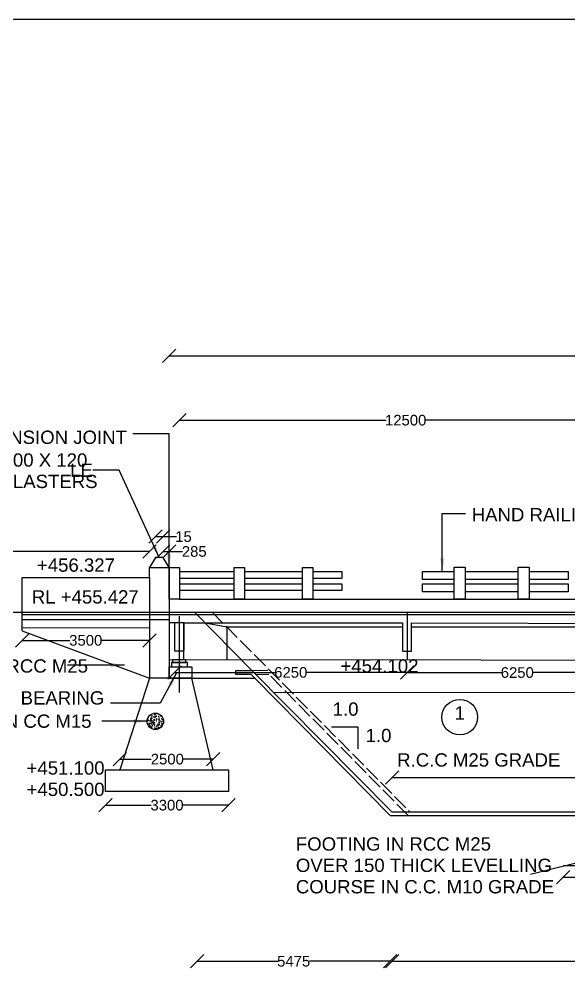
# Model space of a CAD drawing. Header units: millimetres. Extents: x -53232526 to -53209609, y 22137751 to 22152712.
# Drawn here: x -53228563 to -53226498, y 22149087 to 22152712 of the extents above; entities that cross this region are included whole.
import ezdxf

# ---------------------------------------------------------------- set-up
doc = ezdxf.new("R2010")
doc.units = ezdxf.units.MM
doc.header["$MEASUREMENT"] = 0
doc.linetypes.add('ACAD_ISO02W100', pattern=[15, 12, -3])
doc.layers.add('DRAWING', color=2, linetype='Continuous')
doc.layers.add('TEXT', color=7, linetype='Continuous')
doc.styles.get("Standard").update_dxf_attribs({"font": 'arial.ttf', "height": 40})
doc.dimstyles.get("Standard").update_dxf_attribs({"dimtxt": 50, "dimasz": 50, "dimexe": 0.18, "dimexo": 0.0625, "dimgap": 0.09, "dimtad": 0, "dimdec": 0, "dimzin": 0, "dimdsep": 46, "dimtxsty": 'Standard', "dimblk": 'OBLIQUE', "dimcen": 0.09, "dimse1": 1, "dimse2": 1, "dimadec": 0, "dimazin": 0, "dimtfac": 1, "dimtdec": 0, "dimtofl": 0, "dimtmove": 0, "dimatfit": 3, "dimfxl": 1, "dimtolj": 1, "dimtzin": 0, "dimarcsym": 0})

# ---------------------------------------------------------------- blocks, each defined once
blk = doc.blocks.new('_Oblique')
at = {"color": 0, "linetype": 'ByBlock', "lineweight": -2}
blk.add_line((-0.5, -0.5), (0.5, 0.5), dxfattribs=at)
blk = doc.blocks.new('*D55')
at = {"layer": 'Defpoints', "color": 0, "transparency": 16777216}
for p in [(-53224426, 22151447), (-53228000.5, 22150591.5), (-53224426, 22150588.2)]:
    blk.add_point(p, dxfattribs=at)
at = {"layer": 'TEXT', "color": 0, "lineweight": -2, "transparency": 16777216}
for p, q in [((-53228000.5, 22151447), (-53226288.9, 22151447)), ((-53224426, 22151447), (-53226137.6, 22151447))]:
    blk.add_line(p, q, dxfattribs=at)
at = {"layer": 'TEXT', "color": 0, "lineweight": -2, "transparency": 16777216, "xscale": 50, "yscale": 50, "zscale": 50, "rotation": 180}
blk.add_blockref('_Oblique', (-53228000.5, 22151447), dxfattribs=at)
at = {"layer": 'TEXT', "color": 0, "lineweight": -2, "transparency": 16777216, "xscale": 50, "yscale": 50, "zscale": 50}
blk.add_blockref('_Oblique', (-53224426, 22151447), dxfattribs=at)
at = {"layer": 'TEXT', "color": 0, "transparency": 16777216, "insert": (-53226213.2, 22151447), "char_height": 40, "attachment_point": 5}
blk.add_mtext('\\A1;26200', dxfattribs=at)
blk = doc.blocks.new('*D56')
at = {"layer": 'Defpoints', "color": 0, "transparency": 16777216}
for p in [(-53226261, 22151204.5), (-53227961.5, 22150651.5), (-53226261, 22150652)]:
    blk.add_point(p, dxfattribs=at)
at = {"layer": 'TEXT', "color": 0, "lineweight": -2, "transparency": 16777216}
for p, q in [((-53227961.5, 22151204.5), (-53227184.7, 22151204.5)), ((-53226261, 22151204.5), (-53227037.8, 22151204.5))]:
    blk.add_line(p, q, dxfattribs=at)
at = {"layer": 'TEXT', "color": 0, "lineweight": -2, "transparency": 16777216, "xscale": 50, "yscale": 50, "zscale": 50, "rotation": 180}
blk.add_blockref('_Oblique', (-53227961.5, 22151204.5), dxfattribs=at)
at = {"layer": 'TEXT', "color": 0, "lineweight": -2, "transparency": 16777216, "xscale": 50, "yscale": 50, "zscale": 50}
blk.add_blockref('_Oblique', (-53226261, 22151204.5), dxfattribs=at)
at = {"layer": 'TEXT', "color": 0, "transparency": 16777216, "insert": (-53227111.2, 22151204.5), "char_height": 40, "attachment_point": 5}
blk.add_mtext('\\A1;12500', dxfattribs=at)
blk = doc.blocks.new('*D65')
at = {"layer": 'Defpoints', "color": 0, "transparency": 16777216}
for p in [(-53227162, 22149862), (-53227162, 22149731.5), (-53225269.5, 22149731.5)]:
    blk.add_point(p, dxfattribs=at)
at = {"layer": 'TEXT', "color": 0, "lineweight": -2, "transparency": 16777216}
for p, q in [((-53227162, 22149862), (-53226289.2, 22149862)), ((-53225269.5, 22149862), (-53226142.3, 22149862))]:
    blk.add_line(p, q, dxfattribs=at)
at = {"layer": 'TEXT', "color": 0, "lineweight": -2, "transparency": 16777216, "xscale": 50, "yscale": 50, "zscale": 50, "rotation": 180}
blk.add_blockref('_Oblique', (-53227162, 22149862), dxfattribs=at)
at = {"layer": 'TEXT', "color": 0, "lineweight": -2, "transparency": 16777216, "xscale": 50, "yscale": 50, "zscale": 50}
blk.add_blockref('_Oblique', (-53225269.5, 22149862), dxfattribs=at)
at = {"layer": 'TEXT', "color": 0, "transparency": 16777216, "insert": (-53226215.8, 22149862), "char_height": 40, "attachment_point": 5}
blk.add_mtext('\\A1;13900', dxfattribs=at)
blk = doc.blocks.new('*D66')
at = {"layer": 'Defpoints', "color": 0, "transparency": 16777216}
for p in [(-53226519, 22149530.5), (-53225929, 22149530.5), (-53225929, 22149487.5)]:
    blk.add_point(p, dxfattribs=at)
at = {"layer": 'TEXT', "color": 0, "lineweight": -2, "transparency": 16777216}
for p, q in [((-53226519, 22149487.5), (-53226284.6, 22149487.5)), ((-53225929, 22149487.5), (-53226163.4, 22149487.5))]:
    blk.add_line(p, q, dxfattribs=at)
at = {"layer": 'TEXT', "color": 0, "lineweight": -2, "transparency": 16777216, "xscale": 50, "yscale": 50, "zscale": 50, "rotation": 180}
blk.add_blockref('_Oblique', (-53226519, 22149487.5), dxfattribs=at)
at = {"layer": 'TEXT', "color": 0, "lineweight": -2, "transparency": 16777216, "xscale": 50, "yscale": 50, "zscale": 50}
blk.add_blockref('_Oblique', (-53225929, 22149487.5), dxfattribs=at)
at = {"layer": 'TEXT', "color": 0, "transparency": 16777216, "insert": (-53226224, 22149487.5), "char_height": 40, "attachment_point": 5}
blk.add_mtext('\\A1;4000', dxfattribs=at)
blk = doc.blocks.new('*D67')
at = {"layer": 'Defpoints', "color": 0, "transparency": 16777216}
for p in [(-53227835, 22149930.5), (-53228185.3, 22149890.5), (-53227835, 22149890.5)]:
    blk.add_point(p, dxfattribs=at)
at = {"layer": 'TEXT', "color": 0, "lineweight": -2, "transparency": 16777216}
for p, q in [((-53228185.3, 22149930.5), (-53228067.1, 22149930.5)), ((-53227835, 22149930.5), (-53227946.9, 22149930.5))]:
    blk.add_line(p, q, dxfattribs=at)
at = {"layer": 'TEXT', "color": 0, "lineweight": -2, "transparency": 16777216, "xscale": 50, "yscale": 50, "zscale": 50, "rotation": 180}
blk.add_blockref('_Oblique', (-53228185.3, 22149930.5), dxfattribs=at)
at = {"layer": 'TEXT', "color": 0, "lineweight": -2, "transparency": 16777216, "xscale": 50, "yscale": 50, "zscale": 50}
blk.add_blockref('_Oblique', (-53227835, 22149930.5), dxfattribs=at)
at = {"layer": 'TEXT', "color": 0, "transparency": 16777216, "insert": (-53228007, 22149930.5), "char_height": 40, "attachment_point": 5}
blk.add_mtext('\\A1;2500', dxfattribs=at)
blk = doc.blocks.new('*D68')
at = {"layer": 'Defpoints', "color": 0, "transparency": 16777216}
for p in [(-53228239, 22149808.5), (-53227777.5, 22149808.5), (-53227777.5, 22149757.5)]:
    blk.add_point(p, dxfattribs=at)
at = {"layer": 'TEXT', "color": 0, "lineweight": -2, "transparency": 16777216}
for p, q in [((-53228239, 22149757.5), (-53228068, 22149757.5)), ((-53227777.5, 22149757.5), (-53227948.5, 22149757.5))]:
    blk.add_line(p, q, dxfattribs=at)
at = {"layer": 'TEXT', "color": 0, "lineweight": -2, "transparency": 16777216, "xscale": 50, "yscale": 50, "zscale": 50, "rotation": 180}
blk.add_blockref('_Oblique', (-53228239, 22149757.5), dxfattribs=at)
at = {"layer": 'TEXT', "color": 0, "lineweight": -2, "transparency": 16777216, "xscale": 50, "yscale": 50, "zscale": 50}
blk.add_blockref('_Oblique', (-53227777.5, 22149757.5), dxfattribs=at)
at = {"layer": 'TEXT', "color": 0, "transparency": 16777216, "insert": (-53228008.2, 22149757.5), "char_height": 40, "attachment_point": 5}
blk.add_mtext('\\A1;3300', dxfattribs=at)
blk = doc.blocks.new('*D69')
at = {"layer": 'Defpoints', "color": 0, "transparency": 16777216}
for p in [(-53227895.2, 22150474), (-53227169, 22149719), (-53227169, 22149171)]:
    blk.add_point(p, dxfattribs=at)
at = {"layer": 'TEXT', "color": 0, "lineweight": -2, "transparency": 16777216}
for p, q in [((-53227895.2, 22149171), (-53227592, 22149171)), ((-53227169, 22149171), (-53227472.1, 22149171))]:
    blk.add_line(p, q, dxfattribs=at)
at = {"layer": 'TEXT', "color": 0, "lineweight": -2, "transparency": 16777216, "xscale": 50, "yscale": 50, "zscale": 50, "rotation": 180}
blk.add_blockref('_Oblique', (-53227895.2, 22149171), dxfattribs=at)
at = {"layer": 'TEXT', "color": 0, "lineweight": -2, "transparency": 16777216, "xscale": 50, "yscale": 50, "zscale": 50}
blk.add_blockref('_Oblique', (-53227169, 22149171), dxfattribs=at)
at = {"layer": 'TEXT', "color": 0, "transparency": 16777216, "insert": (-53227532.1, 22149171), "char_height": 40, "attachment_point": 5}
blk.add_mtext('\\A1;5475', dxfattribs=at)
blk = doc.blocks.new('*D70')
at = {"layer": 'Defpoints', "color": 0, "transparency": 16777216}
for p in [(-53227162, 22149731.5), (-53225259, 22149719), (-53225259, 22149171)]:
    blk.add_point(p, dxfattribs=at)
at = {"layer": 'TEXT', "color": 0, "lineweight": -2, "transparency": 16777216}
for p, q in [((-53227162, 22149171), (-53226283.9, 22149171)), ((-53225259, 22149171), (-53226137.1, 22149171))]:
    blk.add_line(p, q, dxfattribs=at)
at = {"layer": 'TEXT', "color": 0, "lineweight": -2, "transparency": 16777216, "xscale": 50, "yscale": 50, "zscale": 50, "rotation": 180}
blk.add_blockref('_Oblique', (-53227162, 22149171), dxfattribs=at)
at = {"layer": 'TEXT', "color": 0, "lineweight": -2, "transparency": 16777216, "xscale": 50, "yscale": 50, "zscale": 50}
blk.add_blockref('_Oblique', (-53225259, 22149171), dxfattribs=at)
at = {"layer": 'TEXT', "color": 0, "transparency": 16777216, "insert": (-53226210.5, 22149171), "char_height": 40, "attachment_point": 5}
blk.add_mtext('\\A1;13900', dxfattribs=at)
blk = doc.blocks.new('*D73')
at = {"layer": 'Defpoints', "color": 0, "transparency": 16777216}
for p in [(-53227106.1, 22150389.7), (-53226277.5, 22150388.7), (-53227106.1, 22150256)]:
    blk.add_point(p, dxfattribs=at)
at = {"layer": 'TEXT', "color": 0, "lineweight": -2, "transparency": 16777216}
for p, q in [((-53227106.1, 22150256), (-53226751.7, 22150256)), ((-53226277.5, 22150256), (-53226631.9, 22150256))]:
    blk.add_line(p, q, dxfattribs=at)
at = {"layer": 'TEXT', "color": 0, "lineweight": -2, "transparency": 16777216, "xscale": 50, "yscale": 50, "zscale": 50, "rotation": 180}
blk.add_blockref('_Oblique', (-53227106.1, 22150256), dxfattribs=at)
at = {"layer": 'TEXT', "color": 0, "lineweight": -2, "transparency": 16777216, "xscale": 50, "yscale": 50, "zscale": 50}
blk.add_blockref('_Oblique', (-53226277.5, 22150256), dxfattribs=at)
at = {"layer": 'TEXT', "color": 0, "transparency": 16777216, "insert": (-53226691.8, 22150256), "char_height": 40, "attachment_point": 5}
blk.add_mtext('\\A1;6250', dxfattribs=at)
blk = doc.blocks.new('*D75')
at = {"layer": 'Defpoints', "color": 0, "transparency": 16777216}
for p in [(-53227980, 22150390.5), (-53227106.1, 22150389.7), (-53227980, 22150256.5)]:
    blk.add_point(p, dxfattribs=at)
at = {"layer": 'TEXT', "color": 0, "lineweight": -2, "transparency": 16777216}
for p, q in [((-53227980, 22150256.5), (-53227602.9, 22150256.5)), ((-53227106.1, 22150256.5), (-53227483.2, 22150256.5))]:
    blk.add_line(p, q, dxfattribs=at)
at = {"layer": 'TEXT', "color": 0, "lineweight": -2, "transparency": 16777216, "xscale": 50, "yscale": 50, "zscale": 50, "rotation": 180}
blk.add_blockref('_Oblique', (-53227980, 22150256.5), dxfattribs=at)
at = {"layer": 'TEXT', "color": 0, "lineweight": -2, "transparency": 16777216, "xscale": 50, "yscale": 50, "zscale": 50}
blk.add_blockref('_Oblique', (-53227106.1, 22150256.5), dxfattribs=at)
at = {"layer": 'TEXT', "color": 0, "transparency": 16777216, "insert": (-53227543.1, 22150256.5), "char_height": 40, "attachment_point": 5}
blk.add_mtext('\\A1;6250', dxfattribs=at)
blk = doc.blocks.new('*D76')
at = {"layer": 'Defpoints', "color": 0, "transparency": 16777216}
for p in [(-53228553, 22150426), (-53228074, 22150424.5), (-53228074, 22150377)]:
    blk.add_point(p, dxfattribs=at)
at = {"layer": 'TEXT', "color": 0, "lineweight": -2, "transparency": 16777216}
for p, q in [((-53228553, 22150377), (-53228373.2, 22150377)), ((-53228074, 22150377), (-53228253.8, 22150377))]:
    blk.add_line(p, q, dxfattribs=at)
at = {"layer": 'TEXT', "color": 0, "lineweight": -2, "transparency": 16777216, "xscale": 50, "yscale": 50, "zscale": 50, "rotation": 180}
blk.add_blockref('_Oblique', (-53228553, 22150377), dxfattribs=at)
at = {"layer": 'TEXT', "color": 0, "lineweight": -2, "transparency": 16777216, "xscale": 50, "yscale": 50, "zscale": 50}
blk.add_blockref('_Oblique', (-53228074, 22150377), dxfattribs=at)
at = {"layer": 'TEXT', "color": 0, "transparency": 16777216, "insert": (-53228313.5, 22150377), "char_height": 40, "attachment_point": 5}
blk.add_mtext('\\A1;3500', dxfattribs=at)
blk = doc.blocks.new('*D77')
at = {"layer": 'Defpoints', "color": 0, "transparency": 16777216}
for p in [(-53230133.4, 22150711), (-53230133.4, 22150481.8), (-53228074, 22150483.5)]:
    blk.add_point(p, dxfattribs=at)
at = {"layer": 'TEXT', "color": 0, "lineweight": -2, "transparency": 16777216}
for p, q in [((-53230133.4, 22150711), (-53229177.1, 22150711)), ((-53228074, 22150711), (-53229030.3, 22150711))]:
    blk.add_line(p, q, dxfattribs=at)
at = {"layer": 'TEXT', "color": 0, "lineweight": -2, "transparency": 16777216, "xscale": 50, "yscale": 50, "zscale": 50, "rotation": 180}
blk.add_blockref('_Oblique', (-53230133.4, 22150711), dxfattribs=at)
at = {"layer": 'TEXT', "color": 0, "lineweight": -2, "transparency": 16777216, "xscale": 50, "yscale": 50, "zscale": 50}
blk.add_blockref('_Oblique', (-53228074, 22150711), dxfattribs=at)
at = {"layer": 'TEXT', "color": 0, "transparency": 16777216, "insert": (-53229103.7, 22150711), "char_height": 40, "attachment_point": 5}
blk.add_mtext('\\A1;15000', dxfattribs=at)
blk = doc.blocks.new('*D78')
at = {"layer": 'Defpoints', "color": 0, "transparency": 16777216}
for p in [(-53228023, 22150689), (-53228000.5, 22150711), (-53228000.5, 22150651.5)]:
    blk.add_point(p, dxfattribs=at)
at = {"layer": 'TEXT', "color": 0, "lineweight": -2, "transparency": 16777216}
for p, q in [((-53228023, 22150711), (-53228000.5, 22150711)), ((-53228000.5, 22150711), (-53227950.5, 22150711))]:
    blk.add_line(p, q, dxfattribs=at)
at = {"layer": 'TEXT', "color": 0, "lineweight": -2, "transparency": 16777216, "xscale": 50, "yscale": 50, "zscale": 50, "rotation": 180}
blk.add_blockref('_Oblique', (-53228023, 22150711), dxfattribs=at)
at = {"layer": 'TEXT', "color": 0, "lineweight": -2, "transparency": 16777216, "xscale": 50, "yscale": 50, "zscale": 50}
blk.add_blockref('_Oblique', (-53228000.5, 22150711), dxfattribs=at)
at = {"layer": 'TEXT', "color": 0, "transparency": 16777216, "insert": (-53227905.7306, 22150711), "char_height": 40, "attachment_point": 5}
blk.add_mtext('\\A1;285', dxfattribs=at)
blk = doc.blocks.new('*D79')
at = {"layer": 'Defpoints', "color": 0, "transparency": 16777216}
for p in [(-53228023, 22150767), (-53228051.5, 22150689), (-53228023, 22150689)]:
    blk.add_point(p, dxfattribs=at)
at = {"layer": 'TEXT', "color": 0, "lineweight": -2, "transparency": 16777216}
for p, q in [((-53228051.5, 22150767), (-53228023, 22150767)), ((-53228023, 22150767), (-53227973, 22150767))]:
    blk.add_line(p, q, dxfattribs=at)
at = {"layer": 'TEXT', "color": 0, "lineweight": -2, "transparency": 16777216, "xscale": 50, "yscale": 50, "zscale": 50, "rotation": 180}
blk.add_blockref('_Oblique', (-53228051.5, 22150767), dxfattribs=at)
at = {"layer": 'TEXT', "color": 0, "lineweight": -2, "transparency": 16777216, "xscale": 50, "yscale": 50, "zscale": 50}
blk.add_blockref('_Oblique', (-53228023, 22150767), dxfattribs=at)
at = {"layer": 'TEXT', "color": 0, "transparency": 16777216, "insert": (-53227946, 22150767), "char_height": 40, "attachment_point": 5}
blk.add_mtext('\\A1;15', dxfattribs=at)

msp = doc.modelspace()

# ---------------------------------------------------------------- hatches: boundary and pattern name
at = {"layer": 'TEXT'}
h = msp.add_hatch(dxfattribs=at)
h.set_pattern_fill('AR-CONC', color=0, scale=3, style=0)
h.set_pattern_definition([(50, (0, 0), (21.517805478, -1.8825640495), [2.25, -24.75]), (355, (0, 0), (-4.162540008, 22.565764011), [1.8, -19.8]), (100.4514, (1.793, -0.157), (17.3552814514, 20.683186262), [1.9122057, -21.03426336]), (46.1842, (0, 6), (32.017231459, -4.96557043), [3.375, -37.125]), (96.6356, (2.668, 5.586), (28.039881166, 29.223536127), [2.86830864, -31.55139]), (351.1842, (0, 6), (28.039858354, 29.223558028), [2.7, -29.7]), (21, (3, 4.5), (17.9072115636, -12.07856672), [2.25, -24.75]), (326, (3, 4.5), (7.299459958, 21.754501351), [1.8, -19.8]), (71.4514, (4.492, 3.493), (25.2066788574, 9.675914901), [1.9122057, -21.03426336]), (37.5, (0, 0), (0.3647956595, 9.9868156149), [0, -19.56, 0, -20.1, 0, -19.875]), (7.5, (0, 0), (7.8920861233, 11.8323513565), [0, -11.46, 0, -19.11, 0, -7.575]), (327.5, (-6.69, 0), (16.0146730852, -0.676646152), [0, -7.5, 0, -23.4, 0, -31.05]), (317.5, (-9.69, 0), (17.4955850803, 3.00314947), [0, -9.75, 0, -15.54, 0, -22.05])])
edge = h.paths.add_edge_path()
edge.add_arc((-53228052, 22150073), 31, 0, 360)

# ---------------------------------------------------------------- linework, layer by layer
at = {"layer": 'DRAWING', "color": 0}
for points in [[(-53228553, 22150412.5), (-53228553, 22150613.5), (-53228074, 22150613.5), (-53228074, 22150651.5), (-53228000.5, 22150651.5), (-53228023, 22150689), (-53228051.5, 22150689), (-53228074, 22150651.5)], [(-53228553, 22150474), (-53228074, 22150474), (-53223863.5, 22150474), (-53223863.5, 22150606.5), (-53224343, 22150606.5), (-53224343, 22150645), (-53224426, 22150645), (-53224403.5, 22150682), (-53224362, 22150682), (-53224343, 22150645)], [(-53228000.5, 22150651.5), (-53228000.5, 22150235.5), (-53228074, 22150235.5)], [(-53228074, 22150613.5), (-53228074, 22150235.5), (-53228185.3, 22149890.5)], [(-53227961.5, 22150635.5), (-53227756, 22150635.5)], [(-53227756, 22150610), (-53227961.5, 22150610)], [(-53227717, 22150635.5), (-53227499, 22150635.5)], [(-53227499, 22150610), (-53227717, 22150610)], [(-53227460, 22150635.5), (-53227350.5, 22150635.5), (-53227350.5, 22150610), (-53227460, 22150610)], [(-53226928.5, 22150606), (-53227048, 22150606), (-53227048, 22150636), (-53226928.5, 22150636)], [(-53226887.5, 22150636), (-53226688, 22150636)], [(-53226688, 22150606), (-53226887.5, 22150606)], [(-53226647, 22150636), (-53226500, 22150636), (-53226500, 22150606), (-53226647, 22150606)], [(-53227961.5, 22150589.5), (-53227756, 22150589.5)], [(-53227717, 22150589.5), (-53227499, 22150589.5)], [(-53227460, 22150589.5), (-53227350.5, 22150589.5), (-53227350.5, 22150564), (-53227460, 22150564)], [(-53226928.5, 22150559), (-53227048, 22150559), (-53227048, 22150589), (-53226928.5, 22150589)], [(-53226887.5, 22150589), (-53226688, 22150589)], [(-53226647, 22150589), (-53226500, 22150589), (-53226500, 22150559), (-53226647, 22150559)], [(-53227756, 22150564), (-53227961.5, 22150564)], [(-53227499, 22150564), (-53227717, 22150564)], [(-53226688, 22150559), (-53226887.5, 22150559)], [(-53227961.5, 22150531.5), (-53224426, 22150531.5)], [(-53231040.5, 22150374), (-53230119, 22150483.5), (-53222306, 22150483.5), (-53221227.5, 22150320)], [(-53228000.5, 22150235.5), (-53227678.5, 22150235.5), (-53227692, 22150249), (-53227750, 22150249), (-53227750, 22150264.5), (-53227689, 22150264.5), (-53227904.5, 22150483.5)], [(-53227961, 22150181.5), (-53227961, 22150468.5)], [(-53227678.5, 22150235.5), (-53227169, 22149719), (-53225259, 22149719), (-53224736.5, 22150244.5), (-53224678, 22150244.5), (-53224678, 22150259.5), (-53224739.5, 22150259.5), (-53224516.5, 22150483.5)], [(-53227106, 22150483.5), (-53227106.2, 22150303.5)], [(-53228553, 22150455), (-53228000.5, 22150455)], [(-53228553, 22150426), (-53228074, 22150424.5)], [(-53227944.5, 22150304.4), (-53227944.5, 22150443.5), (-53228000.5, 22150443.5)], [(-53227944.5, 22150443.5), (-53227123, 22150443.5), (-53227123, 22150336.5), (-53227089.5, 22150336.5), (-53227089.5, 22150443.5), (-53225338.5, 22150438), (-53225338.5, 22150334.5), (-53225305, 22150334.5), (-53225305, 22150437.9), (-53224426, 22150437.9)], [(-53227944.5, 22150443.5), (-53227944.5, 22150339)], [(-53227865.1, 22150443.5), (-53227783.8, 22150427.7), (-53227123, 22150427.7)], [(-53227783.8, 22150427.7), (-53227783.9, 22150304.3)], [(-53227089.5, 22150427.7), (-53226436.5, 22150427.7), (-53226330.5, 22150441.1)], [(-53228553, 22150412.5), (-53228074, 22150235.5)], [(-53224487, 22150300.5), (-53228000.5, 22150304.5)], [(-53224739.5, 22150259.5), (-53225269.5, 22149731.5), (-53227162, 22149731.5), (-53227689, 22150264.5)], [(-53227835, 22149890.5), (-53227915, 22150235.5)], [(-53227607, 22150181.5), (-53224817.4, 22150181.9)], [(-53226519, 22149530.5), (-53225929, 22149530.5)]]:
    msp.add_lwpolyline(points, dxfattribs=at)
for points in [[(-53228000.5, 22150651.5), (-53227961.5, 22150651.5), (-53227961.5, 22150531.5), (-53228000.5, 22150531.5)], [(-53227756, 22150651.5), (-53227717, 22150651.5), (-53227717, 22150531.5), (-53227756, 22150531.5)], [(-53227499, 22150651.5), (-53227460, 22150651.5), (-53227460, 22150531.5), (-53227499, 22150531.5)], [(-53226928.5, 22150652), (-53226887.5, 22150652), (-53226887.5, 22150531.5), (-53226928.5, 22150531.5)], [(-53226688, 22150652), (-53226647, 22150652), (-53226647, 22150531.5), (-53226688, 22150531.5)], [(-53227944.5, 22150443.5), (-53227980, 22150443.5), (-53227980, 22150337.5), (-53227944.5, 22150337.5)], [(-53227991.5, 22150277.5), (-53227931.5, 22150277.5), (-53227931.5, 22150294), (-53227991.5, 22150294)], [(-53227987.5, 22150294), (-53227937, 22150294), (-53227937, 22150304.4), (-53227987.5, 22150304.4)], [(-53227915, 22150235.5), (-53228000.5, 22150235.5), (-53228000.5, 22150277.5), (-53227915, 22150277.5)], [(-53228239, 22149890.5), (-53227777.5, 22149890.5), (-53227777.5, 22149808.5), (-53228239, 22149808.5)]]:
    msp.add_lwpolyline(points, close=True, dxfattribs=at)
at = {"layer": 'DRAWING', "color": 0, "linetype": 'ACAD_ISO02W100', "ltscale": 5}
for points in [[(-53227839, 22150483.5), (-53227094, 22149731.5)], [(-53227102, 22149719), (-53227625, 22150249), (-53227672.6, 22150247.9), (-53227689, 22150264.5), (-53227623.3, 22150265.7)]]:
    msp.add_lwpolyline(points, dxfattribs=at)
at = {"layer": 'DRAWING', "color": 0}
msp.add_circle((-53228052, 22150073), 31, dxfattribs=at)
at = {"layer": 'TEXT', "color": 0}
msp.add_lwpolyline([(-53209609.2, 22137751.1), (-53232526, 22137751.1), (-53232526, 22152711.5), (-53209609.2, 22152711.5)], close=True, dxfattribs=at)
msp.add_lwpolyline([(-53227390.5, 22150052.5), (-53227291, 22150052.5), (-53227291, 22149969.5)], dxfattribs=at)
msp.add_circle((-53226908, 22150088.5), 67, dxfattribs=at)

# ---------------------------------------------------------------- texts
for s, p in [('15 TH EXPANSION JOINT', (-53228997, 22151115.5)), ('500 X 500 X 120', (-53228827.9, 22151030)), ('SIZE PILASTERS', (-53228827.9, 22150949.6)), ('HAND RAILING AS PER M.O.S.T ', (-53226863, 22150824.5)), ('+456.327', (-53228497.1, 22150635.1)), ('RL +455.427', (-53228516.2, 22150515.6)), ('FLY WING IN RCC M25', (-53229057.8, 22150255.9)), ('+454.102', (-53227356.3, 22150256)), ('BEARING', (-53228558.3, 22150135.9)), ('1.0', (-53227385.4, 22150093.9)), ('ABUTMENT IN CC M15 ', (-53229040.6, 22150048.5)), ('1', (-53226927.2, 22150079.2)), ('1.0', (-53227261.8, 22149994.6)), ('R.C.C M25 GRADE', (-53227143.1, 22149902.7)), ('+451.100', (-53228536, 22149872.5)), ('+450.500', (-53228536, 22149792.2)), ('FOOTING IN RCC M25', (-53227523.9, 22149586.9)), ('OVER 150 THICK LEVELLING', (-53227523.9, 22149506.6)), ('COURSE IN C.C. M10 GRADE', (-53227523.9, 22149426.2))]:
    msp.add_text(s, height=50, dxfattribs=at).set_placement(p)
at = {"layer": 'TEXT', "color": 0, "insert": (-53228287.1, 22150991.5), "char_height": 50, "width": 410, "attachment_point": 9}
msp.add_mtext('\\A1;LE ', dxfattribs=at)
at = {"layer": 'TEXT', "char_height": 50, "width": 410}
for insert, attachment_point in [((-53226885.9, 22150879), 1), ((-53226641.6, 22149472.5), 9)]:
    msp.add_mtext('\\A1;', dxfattribs=dict(at, insert=insert, attachment_point=attachment_point))

# ---------------------------------------------------------------- dimensions: what is measured, and where the dimension line sits
at = {"layer": 'TEXT', "color": 0}
for base, p1, p2, text, picture, middle in [((-53224426, 22151447), (-53228000.5, 22150591.5), (-53224426, 22150588.2), '26200', '*D55', (-53226213.2, 22151447)), ((-53226261, 22151204.5), (-53227961.5, 22150651.5), (-53226261, 22150652), '12500', '*D56', (-53227111.2, 22151204.5)), ((-53228023, 22150767), (-53228051.5, 22150689), (-53228023, 22150689), '15', '*D79', (-53227946, 22150767)), ((-53230133.4, 22150711), (-53228074, 22150483.5), (-53230133.4, 22150481.8), '15000', '*D77', (-53229103.7, 22150711)), ((-53228000.5, 22150711), (-53228023, 22150689), (-53228000.5, 22150651.5), '285', '*D78', (-53227905.7, 22150711)), ((-53227169, 22149171), (-53227895.2, 22150474), (-53227169, 22149719), '5475', '*D69', (-53227532.1, 22149171)), ((-53228074, 22150377), (-53228553, 22150426), (-53228074, 22150424.5), '3500', '*D76', (-53228313.5, 22150377)), ((-53227980, 22150256.5), (-53227106.1, 22150389.7), (-53227980, 22150390.5), '6250', '*D75', (-53227543.1, 22150256.5)), ((-53227106.1, 22150256), (-53226277.5, 22150388.7), (-53227106.1, 22150389.7), '6250', '*D73', (-53226691.8, 22150256)), ((-53227162, 22149862), (-53225269.5, 22149731.5), (-53227162, 22149731.5), '13900', '*D65', (-53226215.8, 22149862)), ((-53227777.5, 22149757.5), (-53228239, 22149808.5), (-53227777.5, 22149808.5), '3300', '*D68', (-53228008.2, 22149757.5)), ((-53225259, 22149171), (-53227162, 22149731.5), (-53225259, 22149719), '13900', '*D70', (-53226210.5, 22149171)), ((-53225929, 22149487.5), (-53226519, 22149530.5), (-53225929, 22149530.5), '4000', '*D66', (-53226224, 22149487.5))]:
    dim = msp.add_linear_dim(base=base, p1=p1, p2=p2, text=text, dimstyle='Standard', override={"dimtxt": 40}, dxfattribs=at)
    dim.commit()
    dim.dimension.update_dxf_attribs({"geometry": picture, "text_midpoint": middle})
dim = msp.add_linear_dim(base=(-53227835, 22149930.5), p1=(-53228185.3, 22149890.5), p2=(-53227835, 22149890.5), text='2500', dimstyle='Standard', override={"dimtxt": 40}, dxfattribs=at)
dim.commit()
dim.dimension.update_dxf_attribs({"geometry": '*D67', "text_midpoint": (-53228007, 22149930.5), "dimtype": 160})

# ---------------------------------------------------------------- leaders
for points in [[(-53228000.5, 22150651.5), (-53228000.5, 22151153.5), (-53228136, 22151153.5)], [(-53226973.5, 22150636), (-53226973.5, 22150854), (-53226886, 22150854)], [(-53228168, 22150284.5), (-53228382.5, 22150284.5)], [(-53227972.5, 22150255.2), (-53228033.5, 22150140.5), (-53228220.5, 22150140.5)], [(-53228083, 22150073), (-53228253.5, 22150073)], [(-53226293.5, 22149583.5), (-53226641.5, 22149497.5)]]:
    msp.add_leader(points, dimstyle='Standard', override={"dimgap": 0.09, "dimtad": 0}, dxfattribs=at)
at = {"layer": 'TEXT', "color": 0, "annotation_type": 0, "has_hookline": 1, "hookline_direction": 1, "text_width": 76.6}
msp.add_leader([(-53228037.2, 22150689), (-53228188.5, 22151016.5), (-53228287, 22151016.5)], dimstyle='Standard', override={"dimgap": 0.09, "dimtad": 0}, dxfattribs=at)

doc.saveas('drawing.dxf')
